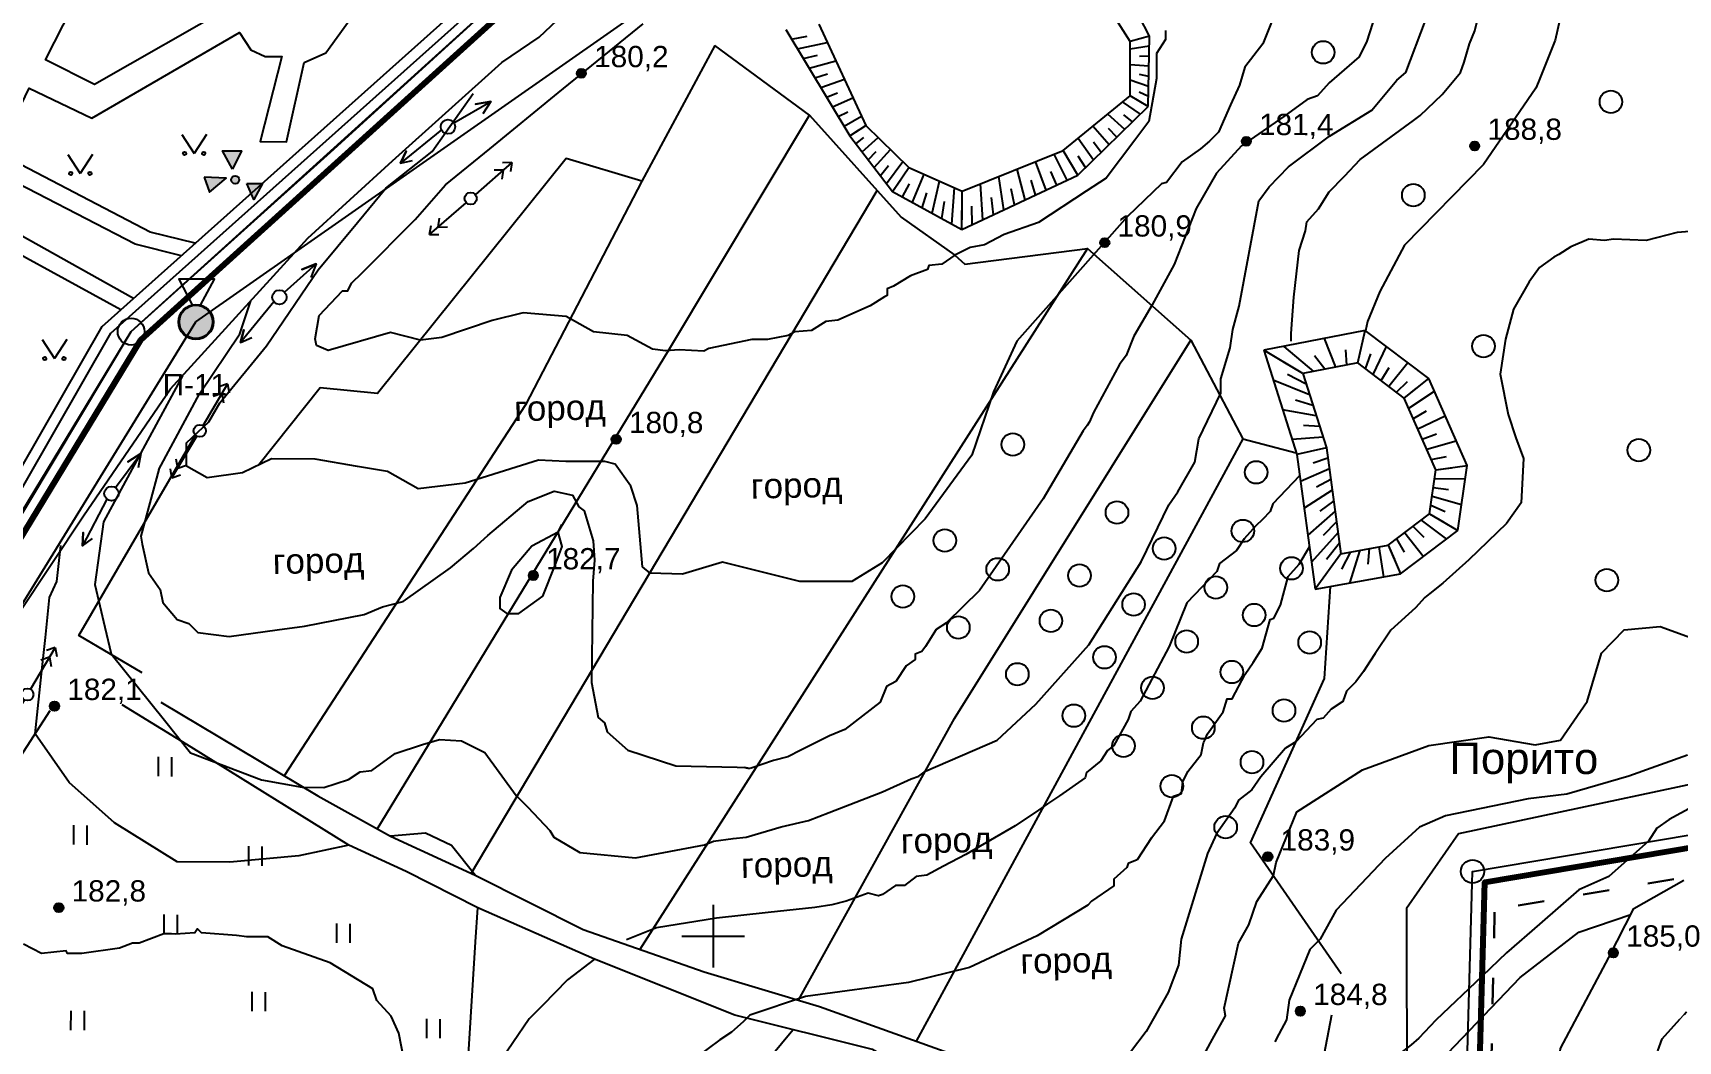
# Model space of a CAD drawing. Header units: millimetres. Extents: x 6243 to 9314, y 4730 to 7085.
# Drawn here: x 6691.4 to 6954, y 6183.3 to 6344.2 of the extents above; entities that cross this region are included whole.
import ezdxf

# ---------------------------------------------------------------- set-up
doc = ezdxf.new("R2010")
doc.units = ezdxf.units.MM
doc.header["$LTSCALE"] = 0.7
doc.linetypes.add('ACAD_ISO02W100', pattern=[15, 12, -3])
doc.linetypes.add('ACAD_ISO03W100', pattern=[30, 12, -18])
for name, color, linetype in [('відм', 14, 'Continuous'), ('горизонталі', 22, 'Continuous'), ('горный отвод', 7, 'Continuous'), ('дерево', 7, 'Continuous'), ('кущ', 7, 'Continuous'), ('Откос', 7, 'Continuous'), ('свердловини', 7, 'Continuous'), ('чорн', 255, 'Continuous')]:
    doc.layers.add(name, color=color, linetype=linetype)
doc.styles.get("Standard").update_dxf_attribs({"font": 'arial.ttf'})

# ---------------------------------------------------------------- blocks, each defined once
blk = doc.blocks.new('1')
at = {"layer": 'чорн', "color": 7, "ltscale": 0.2, "transparency": 33554687}
for p, q in [((5601.51, 1990.78), (5598.6, 1986.67)), ((5594.99, 1981.51), (5597.87, 1985.63))]:
    blk.add_line(p, q, dxfattribs=at)
for points in [[(5601.51, 1990.78), (5600.59, 1990.54)], [(5601.51, 1990.78), (5601.59, 1989.83)], [(5600.83, 1989.82), (5599.91, 1989.58)], [(5600.83, 1989.82), (5600.92, 1988.87)], [(5594.99, 1981.51), (5594.9, 1982.46)], [(5595.66, 1982.47), (5595.57, 1983.42)], [(5595.66, 1982.47), (5596.58, 1982.71)], [(5594.99, 1981.51), (5595.9, 1981.75)]]:
    blk.add_lwpolyline(points, dxfattribs=at)
blk.add_circle((5598.25, 1986.14), 0.633, dxfattribs=at)

msp = doc.modelspace()

# ---------------------------------------------------------------- hatches: boundary and pattern name
at = {"layer": 'відм', "ltscale": 0.2}
h = msp.add_hatch(color=256, dxfattribs=at)
h.dxf.hatch_style = 1
h.paths.add_polyline_path([(6779.67, 6337.74, 1), (6778.2, 6337.74, 1)])
h = msp.add_hatch(color=256, dxfattribs=at)
h.dxf.hatch_style = 1
h.paths.add_polyline_path([(6885.83, 6326.89, 1), (6884.36, 6326.89, 1)])
h = msp.add_hatch(color=32, dxfattribs=at)
h.dxf.hatch_style = 1
h.paths.add_polyline_path([(6922.3, 6326.14, 1), (6920.84, 6326.14, 1)])
h = msp.add_hatch(color=256, dxfattribs=at)
h.dxf.hatch_style = 1
h.paths.add_polyline_path([(6863.23, 6310.7, 1), (6861.77, 6310.7, 1)])
h = msp.add_hatch(color=32, dxfattribs=at)
h.dxf.hatch_style = 1
h.paths.add_polyline_path([(6785.23, 6279.32, 1), (6783.77, 6279.32, 1)])
h = msp.add_hatch(color=32, dxfattribs=at)
h.dxf.hatch_style = 1
h.paths.add_polyline_path([(6772, 6257.57, 1), (6770.53, 6257.57, 1)])
h = msp.add_hatch(color=32, dxfattribs=at)
h.dxf.hatch_style = 1
h.paths.add_polyline_path([(6695.55, 6236.72, 1), (6694.08, 6236.72, 1)])
h = msp.add_hatch(color=32, dxfattribs=at)
h.dxf.hatch_style = 1
h.paths.add_polyline_path([(6889.27, 6212.69, 1), (6887.81, 6212.69, 1)])
h = msp.add_hatch(color=32, dxfattribs=at)
h.dxf.hatch_style = 1
h.paths.add_polyline_path([(6696.24, 6204.55, 1), (6694.77, 6204.56, 1)])
h = msp.add_hatch(color=0, dxfattribs=at)
h.dxf.hatch_style = 1
h.paths.add_polyline_path([(6944.45, 6197.35, 1), (6942.98, 6197.35, 1)])
h = msp.add_hatch(color=32, dxfattribs=at)
h.dxf.hatch_style = 1
h.paths.add_polyline_path([(6894.47, 6188.03, 1), (6893, 6188.03, 1)])
at = {"layer": 'чорн', "ltscale": 0.2}
h = msp.add_hatch(color=256, dxfattribs=at)
h.dxf.hatch_style = 1
h.paths.add_polyline_path([(6715.85, 6324.95, 1), (6715.31, 6324.95, 1)])
h.paths.add_polyline_path([(6718.38, 6324.95, 1), (6718.91, 6324.95, 1)])
h = msp.add_hatch(color=256, dxfattribs=at)
h.dxf.hatch_style = 1
h.paths.add_polyline_path([(6722.23, 6321.01), (6718.72, 6321.17), (6719.54, 6318.79)])
h.paths.add_polyline_path([(6723.26, 6322.43), (6724.66, 6325.35), (6721.65, 6325.35)])
h.paths.add_polyline_path([(6728, 6320.14), (6725.54, 6320.14), (6726.66, 6317.62)])
h.paths.add_polyline_path([(6723.03, 6320.75, 1), (6724.32, 6320.75, 1)])
h = msp.add_hatch(color=256, dxfattribs=at)
h.dxf.hatch_style = 1
h.paths.add_polyline_path([(6697.67, 6321.77, 1), (6697.13, 6321.77, 1)])
h.paths.add_polyline_path([(6700.2, 6321.76, 1), (6700.73, 6321.76, 1)])
at = {"layer": 'чорн', "ltscale": 0.2, "transparency": 33554687}
h = msp.add_hatch(color=1, dxfattribs=at)
h.dxf.hatch_style = 1
h.paths.add_polyline_path([(6720.19, 6298.06, 1), (6714.61, 6298.06, 1)])
at = {"layer": 'чорн', "ltscale": 0.2}
h = msp.add_hatch(color=256, dxfattribs=at)
h.dxf.hatch_style = 1
h.paths.add_polyline_path([(6693.52, 6292.21, 1), (6692.99, 6292.21, 1)])
h.paths.add_polyline_path([(6696.06, 6292.2, 1), (6696.59, 6292.2, 1)])

# ---------------------------------------------------------------- linework, layer by layer
at = {"color": 1, "ltscale": 0.2, "transparency": 33554687}
for p, q in [((6717.4, 6298.06), (6943.9, 6456.64)), ((6582, 6078.37), (6717.4, 6298.06))]:
    msp.add_line(p, q, dxfattribs=at)
at = {"layer": 'відм', "color": 7, "ltscale": 0.2}
for centre in [(6778.93, 6337.74), (6885.1, 6326.89), (6862.5, 6310.7)]:
    msp.add_circle(centre, 0.733, dxfattribs=at)
at = {"layer": 'відм', "color": 32, "ltscale": 0.2}
for centre in [(6921.57, 6326.14), (6784.5, 6279.32), (6771.26, 6257.57), (6694.81, 6236.72), (6888.54, 6212.69), (6695.5, 6204.55), (6893.73, 6188.03)]:
    msp.add_circle(centre, 0.733, dxfattribs=at)
at = {"layer": 'відм', "color": 0, "ltscale": 0.2}
msp.add_circle((6943.71, 6197.35), 0.733, dxfattribs=at)
at = {"layer": 'горизонталі', "color": 32}
for points in [[(6937.19, 6391.59), (6934.08, 6386.41), (6933.87, 6384.75), (6930.54, 6379.98), (6930.95, 6377.28), (6935.91, 6360.26), (6935.9, 6349.68), (6934.44, 6343.04), (6931.73, 6336.41), (6931.32, 6335.37), (6922.98, 6323.18), (6910.36, 6310.33), (6906.42, 6302.89), (6904.44, 6298.14), (6904.14, 6296.65)], [(6892.28, 6294.96), (6892.27, 6296.2), (6892.69, 6302.01), (6893.53, 6309.48), (6894.57, 6312.59), (6894.78, 6314.04), (6896.65, 6316.11), (6898.31, 6318.81), (6900.8, 6321.3), (6903.29, 6323.99), (6911.81, 6330.2), (6912.85, 6331.03), (6916.38, 6334.35), (6919.29, 6337.87), (6919.91, 6339.53), (6920.75, 6342.44), (6921.58, 6344.51), (6922.83, 6349.7), (6921.7, 6363.41), (6922.64, 6377.63), (6924.96, 6382.65)], [(6889.63, 6347.24), (6887.76, 6342.47), (6884.85, 6338.74), (6884.01, 6335.84), (6882.56, 6332.73), (6880.68, 6328.37), (6879.23, 6326.92), (6877.78, 6325.68), (6874.87, 6323.61), (6872.38, 6320.29), (6871.55, 6320.09), (6866.14, 6314.9), (6848.48, 6295.01), (6844.74, 6286.92), (6841.29, 6276.8), (6833.84, 6266.63), (6826.95, 6259.59), (6822.13, 6256.64), (6813.8, 6256.64), (6801.45, 6259.69), (6795.11, 6257.77), (6789.93, 6257.94), (6788.69, 6258.97), (6787.87, 6268.73), (6786.83, 6271.84), (6784.35, 6275.37), (6782.69, 6275.79), (6776.47, 6275.8), (6772.11, 6276.01), (6760.38, 6272.31), (6752.87, 6271.42), (6747.96, 6274.18), (6743.2, 6275), (6736.45, 6276.17), (6729.44, 6276.18), (6724.83, 6273.98), (6719.17, 6273.17), (6715.9, 6275.03), (6715.91, 6278.75), (6719.48, 6282.09), (6721.2, 6285.16), (6728.65, 6294.22), (6736.92, 6306.4), (6743.18, 6313.93), (6747.73, 6319.4), (6755.1, 6325.29), (6761.67, 6334.54)], [(6906.23, 6348.68), (6904.35, 6342.87), (6903.11, 6340.38), (6898.33, 6336.24), (6896.46, 6334.16), (6894.8, 6333.54), (6891.1, 6330.84), (6884.36, 6326.16), (6880.32, 6321.83), (6877.1, 6316.17), (6877.1, 6316.17), (6873.6, 6307.22), (6870.07, 6300.79), (6867.16, 6295.81), (6865.91, 6292.7), (6864.87, 6291.25), (6860.71, 6283.58), (6860.09, 6282.13), (6859.67, 6281.51), (6859.05, 6280.68), (6852.69, 6269.81), (6842.49, 6255.16), (6837.23, 6250), (6835.57, 6248.96), (6833.9, 6246.27), (6833.28, 6245.44), (6832.24, 6245.02), (6832.24, 6244.19), (6830.79, 6243.16), (6829.12, 6240.67), (6827.67, 6239.84), (6826.63, 6237.35), (6821.02, 6233), (6818.53, 6231.97), (6813.97, 6229.69), (6811.89, 6228.65), (6809.61, 6228.04), (6805.87, 6226.79)], [(6715.25, 6289.45), (6702.63, 6266.14), (6701.24, 6256.16), (6702.87, 6249.33), (6703.88, 6245.1), (6712.37, 6234.49), (6716.54, 6229.28), (6727.89, 6224.97), (6734.34, 6223.77), (6737.81, 6223.76), (6741.76, 6225), (6743.62, 6226.25), (6745.49, 6226.45), (6749.23, 6229.14), (6753.59, 6230.59), (6756.29, 6231.42), (6759.81, 6231.21), (6763.55, 6229.33), (6768.52, 6222.48), (6770.38, 6220.61), (6773.91, 6216.87), (6774.53, 6215.83), (6778.67, 6213.34), (6787.59, 6212.5), (6798.59, 6214.56), (6800.05, 6215.18), (6803.16, 6215.59), (6805.23, 6215.8), (6810.84, 6217.45), (6815.2, 6218.48), (6818.52, 6219.73), (6827.03, 6223.03), (6831.6, 6225.1), (6832.84, 6225.52), (6833.88, 6226.35), (6845.33, 6231.31), (6851.49, 6237.03), (6859.94, 6246.51), (6868.31, 6259.74), (6872.73, 6268.84), (6874.18, 6270.91), (6876.89, 6275.68), (6877.51, 6279.41), (6881.05, 6286.67), (6881.05, 6288.95), (6882.51, 6293.93), (6882.93, 6296.83), (6883.97, 6300.57), (6887.1, 6317.37), (6888.77, 6319.65), (6891.82, 6322.83), (6898.36, 6327.69), (6905.17, 6331.87), (6909.12, 6336.64), (6910.57, 6337.88), (6913.7, 6346.18)], [(6872.2, 6344.57), (6872.19, 6343.12), (6870.74, 6340.89), (6870.74, 6336.92), (6869.55, 6330.06), (6867.31, 6327.08), (6862.71, 6320.99), (6859.52, 6318.91), (6851.94, 6313.94), (6846.43, 6312.02), (6843.32, 6310.37), (6841.03, 6309.95), (6838.54, 6308.71), (6836.47, 6307.26), (6834.39, 6307.06), (6834.18, 6306.44), (6831.48, 6305.4), (6828.78, 6303.74), (6827.75, 6303.33), (6827.75, 6302.29), (6827.33, 6302.09), (6825.05, 6300.64), (6819.86, 6298.36), (6817.99, 6298.15), (6815.7, 6296.71), (6813.01, 6296.5), (6811.97, 6295.88), (6808.65, 6295.26), (6806.16, 6295.26), (6799.31, 6293.82), (6798.48, 6293.41), (6794.54, 6293.62), (6792.35, 6293.45), (6790.32, 6293.73), (6786.23, 6295.88), (6780.86, 6296.48), (6776.49, 6298.92), (6769.65, 6299.52), (6764.68, 6298.31), (6756.68, 6295.58), (6753.25, 6295.12), (6748.48, 6296.37), (6738.52, 6293.48), (6736.65, 6294.31), (6736.44, 6295.35), (6737.07, 6299.08), (6740.81, 6303.02), (6741.64, 6303.02), (6742.26, 6304.26), (6743.93, 6305.92), (6752.41, 6314.39), (6757.25, 6319.95), (6764.31, 6325.7), (6775.25, 6334.61), (6788.8, 6345.64)], [(6964.08, 6313.13), (6953.91, 6312.31), (6948.93, 6311.07), (6943.74, 6311.29), (6942.29, 6311.08), (6939.8, 6311.29), (6936.89, 6310.05), (6935.02, 6308.81), (6934.19, 6308.39), (6931.91, 6306.74), (6930.24, 6304.45), (6927.75, 6300.1), (6926.5, 6295.33), (6925.66, 6289.73), (6926.9, 6283.3), (6928.14, 6279.56), (6929.38, 6276.24), (6928.96, 6269.18), (6926.67, 6265.87), (6920.65, 6260.06), (6916.49, 6256.33), (6914.42, 6254.68), (6913.59, 6254.06), (6912.13, 6252.4), (6908.19, 6248.87), (6905.69, 6245.14), (6904.86, 6243.9), (6903.82, 6242.24), (6902.57, 6240.58), (6901.12, 6239.13), (6900.5, 6237.47), (6898.63, 6236.23), (6897.38, 6234.78), (6896.34, 6234.57), (6893.02, 6231.05), (6891.36, 6230.01), (6887.41, 6225.45), (6885.96, 6223.38), (6883.88, 6221.72), (6883.25, 6220.48), (6880.34, 6216.33), (6878.89, 6213.22), (6874.72, 6199.53), (6874.3, 6195.38), (6872.64, 6191.03), (6869.1, 6184.81), (6866.61, 6181.49)], [(6711.49, 6274.5), (6708.6, 6263.84), (6708.81, 6262.6), (6709.84, 6258.03), (6711.71, 6255.33), (6712.12, 6253.26), (6714.4, 6250.56), (6716.26, 6249.93), (6717.72, 6248.48), (6722.69, 6247.85), (6730.37, 6248.88), (6734.73, 6249.49), (6744.28, 6251.35), (6747.18, 6252.59), (6750.5, 6253.42), (6758.06, 6258.81), (6761.72, 6261.91), (6764, 6263.98), (6770.44, 6269.37), (6774.59, 6271.03), (6777.5, 6270.4), (6778.53, 6268.53), (6779.36, 6267.91), (6780.81, 6263.13), (6781.01, 6260.02), (6780.75, 6256.65), (6780.57, 6240.52), (6781.6, 6234.92), (6782.64, 6234.08), (6783.05, 6232.63), (6786.37, 6229.72), (6794.04, 6227.22), (6803.8, 6227), (6805.04, 6226.91), (6805.75, 6226.75), (6805.04, 6226.91)], [(6893.62, 6273.48), (6889.33, 6269.02), (6888.91, 6267.78), (6887.67, 6266.54), (6886.63, 6265.5), (6884.76, 6263.43), (6883.51, 6261.56), (6880.81, 6259.49), (6880.39, 6258.24), (6875.61, 6253.22), (6872.77, 6246.23), (6868.13, 6237.51), (6866.67, 6235.85), (6866.26, 6234.61), (6863.97, 6230.46), (6862.93, 6229.63), (6861.89, 6227.97), (6859.61, 6226.11), (6859.4, 6225.28), (6855.25, 6222.38), (6853.38, 6221.14), (6851.92, 6220.1), (6848.19, 6217.62), (6840.3, 6213.06), (6836.77, 6211.2), (6834.07, 6209.75), (6832.41, 6209.54), (6830.54, 6208.09), (6829.09, 6208.09), (6827.01, 6206.64), (6826.39, 6206.44), (6824.73, 6206.85), (6821.2, 6205.61), (6818.92, 6204.99), (6816.22, 6204.58), (6808.75, 6203.76), (6800.5, 6202.85), (6790.95, 6201.32), (6786.13, 6199.43)], [(6775.22, 6264.52), (6771.02, 6262.25), (6767.78, 6258.41), (6765.91, 6254.08), (6765.91, 6252.29), (6767.01, 6251.53), (6768.94, 6251.53), (6772.8, 6254.27), (6774.73, 6259.22), (6775.89, 6262.19), (6775.22, 6264.52), (6775.83, 6265.71)], [(6741.8, 6214.53), (6733.82, 6212.81), (6722.83, 6211.84), (6714.38, 6211.85), (6704.4, 6218.1), (6697.18, 6224.53), (6691.74, 6232.28), (6692.85, 6242.87), (6693.36, 6247.66), (6694.03, 6254.05), (6695.19, 6256.61), (6695.84, 6262.36)], [(6869.97, 6215.72), (6872.05, 6218.42), (6873.5, 6222.36), (6874.75, 6222.77), (6874.96, 6224.64), (6875.79, 6226.3), (6877.87, 6228.99), (6878.29, 6230.86), (6878.5, 6231.27), (6878.91, 6232.31), (6881.41, 6235.83), (6882.03, 6237.91), (6882.86, 6237.91), (6884.94, 6241.85), (6886.19, 6243.71), (6887.64, 6245.99), (6888.89, 6250.56), (6889.51, 6250.76), (6890.55, 6252.84), (6891.8, 6257.4), (6893.56, 6259.37), (6895.18, 6262.13)], [(6878.02, 6180.44), (6879.68, 6183.55), (6881.76, 6187.28), (6881.56, 6188.53), (6883.85, 6198.9), (6885.51, 6201.8), (6886.76, 6205.54), (6889.47, 6209.68), (6889.88, 6211.76), (6893.15, 6219.84), (6903.65, 6226.53), (6914.27, 6230.44), (6923.84, 6231.81), (6931.21, 6230.56), (6935.27, 6231.27), (6939.51, 6237.46), (6941.81, 6245.2), (6945.45, 6248.93), (6951.19, 6249.45), (6956.02, 6247.67)], [(6955.56, 6228.91), (6946.16, 6225.53), (6936.26, 6222.68), (6930.11, 6221.91), (6916.88, 6219.22), (6912.75, 6217.42), (6907.27, 6212.39), (6899.47, 6204.17), (6896.92, 6199.51), (6895.26, 6197.85), (6891.93, 6189.76), (6891.51, 6186.65), (6890.27, 6184.37), (6889.64, 6183.12)], [(6869.97, 6215.72), (6867.68, 6212.2), (6866.23, 6211.58), (6866.02, 6210.95), (6863.95, 6209.09), (6863.94, 6208.05), (6860.41, 6205.57), (6859.79, 6204.95), (6851.69, 6200.04), (6840.88, 6195), (6831.17, 6192.6), (6814.72, 6190.35), (6805.82, 6187.37), (6804.79, 6186.34), (6802.92, 6184.68), (6801.05, 6183.44), (6795.44, 6179.29)], [(6781.05, 6196.31), (6776.71, 6193.02), (6772.72, 6188.95), (6770.6, 6186.78), (6765.41, 6179.13), (6756.79, 6172.05), (6754.59, 6168.35), (6756.2, 6173.83), (6760.94, 6181.07), (6762.06, 6199.12), (6762.39, 6204.53)], [(6916.09, 6180.08), (6928.81, 6193.39), (6938.17, 6200.62), (6946.47, 6203.44)], [(6750.62, 6180.18), (6749.8, 6184.53), (6748.56, 6187.23), (6746.28, 6189.73), (6745.66, 6191.59), (6738.82, 6195.75), (6731.14, 6198.46), (6728.86, 6199.91), (6725.54, 6199.92), (6723.88, 6200.13), (6718.28, 6200.55), (6717.66, 6201.17), (6717.24, 6200.55), (6714.13, 6200.34), (6713.51, 6200.35), (6712.26, 6200.35), (6708.32, 6198.9), (6707.28, 6198.9), (6705.21, 6198.07), (6699.19, 6197.25), (6696.91, 6197.25), (6696.7, 6197.67), (6692.76, 6197.26), (6689.85, 6198.71)]]:
    msp.add_lwpolyline(points, dxfattribs=at)
at = {"layer": 'горизонталі', "color": 22}
for points in [[(6711.49, 6274.5), (6717.98, 6286.6), (6724.4, 6296.17), (6726.18, 6301.44)], [(6966.16, 6217.7), (6962.19, 6220.66), (6956.34, 6220.67), (6952.59, 6218.64), (6950.65, 6217.22), (6949.3, 6215.18), (6942.96, 6209.53), (6938.22, 6207.41), (6931.93, 6201.94), (6926.65, 6197.33), (6922.77, 6193.63), (6915.37, 6186.62), (6912.67, 6183.72), (6911.43, 6182.68), (6909.56, 6181.23), (6908.73, 6179.99), (6907.27, 6178.12), (6905.61, 6176.05)], [(6761.99, 6209.74), (6758.19, 6214.5), (6754.05, 6216.45), (6748.45, 6215.95)]]:
    msp.add_lwpolyline(points, dxfattribs=at)
at = {"layer": 'горный отвод', "color": 7, "ltscale": 0.2}
for points in [[(6920.99, 5597.24), (6918.57, 5727.75), (6921.2, 5779.95), (6861.62, 5921.06), (6818.67, 5957.18), (6574.79, 6074.63), (6708.61, 6295.21), (6826.26, 6401.67), (6833.8, 6396.61), (7051.54, 6540.28), (7160.22, 6601.81), (7192.29, 6603.48), (7213.58, 6592.73), (7445.46, 6392.76), (7810.88, 6317.34), (7811.33, 6268.71), (8210.3, 6210.63), (8208.53, 6196.59), (8208.57, 6196.32)], [(6920.99, 5597.24), (6918.58, 5727.75), (6921.21, 5779.95), (6861.62, 5921.06), (6818.67, 5957.19), (6574.8, 6074.63), (6708.61, 6295.21), (6826.26, 6401.67), (6833.8, 6396.61), (7051.54, 6540.27), (7160.22, 6601.81), (7192.29, 6603.48), (7213.58, 6592.73), (7445.46, 6392.75), (7810.88, 6317.34), (7811.33, 6268.7), (8210.3, 6210.62), (8208.53, 6196.59), (8208.57, 6196.32)], [(6920.99, 5597.24), (6918.58, 5727.75), (6921.21, 5779.95), (6861.62, 5921.06), (6818.67, 5957.19), (6574.8, 6074.63), (6708.61, 6295.21), (6826.26, 6401.67), (6833.8, 6396.61), (7051.54, 6540.27), (7160.22, 6601.81), (7192.29, 6603.48), (7213.58, 6592.73), (7445.46, 6392.75), (7810.88, 6317.34), (7811.33, 6268.7), (8210.3, 6210.62), (8208.53, 6196.59), (8208.57, 6196.32)], [(6920.99, 5597.24), (6918.58, 5727.75), (6921.21, 5779.95), (6861.62, 5921.06), (6818.67, 5957.19), (6574.8, 6074.63), (6708.62, 6295.21), (6826.26, 6401.67), (6833.8, 6396.61), (7051.54, 6540.27), (7160.22, 6601.81), (7192.29, 6603.48), (7213.58, 6592.73), (7445.46, 6392.75), (7810.87, 6317.34), (7811.33, 6268.7), (8210.29, 6210.62), (8208.53, 6196.59), (8208.57, 6196.32)], [(6918.96, 5598.23), (6916.57, 5727.78), (6919.17, 5779.59), (6859.96, 5919.83), (6817.57, 5955.48), (6571.93, 6073.78), (6707.05, 6296.51), (6826.08, 6404.22), (6833.81, 6399.02), (7050.49, 6541.99)], [(7101.75, 5118.13), (6763.7, 5216.95), (6669.54, 5363.81), (6703.57, 5437.88), (6904.12, 5595.57), (6921.23, 6210.33), (7090.25, 6238.81), (7199.86, 6190.22), (7293.11, 6086.23), (7361.1, 6123.46), (7378.12, 6087.96), (7340.09, 6060.82), (7338.46, 5566.72), (7475, 5378.32), (7101.75, 5118.13)]]:
    msp.add_lwpolyline(points, dxfattribs=at)
at = {"layer": 'горный отвод', "color": 2, "lineweight": 200, "ltscale": 0.2}
msp.add_lwpolyline([(6920.99, 5597.24), (6918.57, 5727.75), (6921.2, 5779.95), (6861.62, 5921.06), (6818.67, 5957.18), (6574.79, 6074.63), (6708.61, 6295.21), (6826.26, 6401.68), (6833.8, 6396.61), (7051.54, 6540.28), (7160.22, 6601.81), (7192.29, 6603.48), (7213.58, 6592.73), (7445.46, 6392.76), (7810.88, 6317.34), (7811.34, 6268.71), (8210.3, 6210.63), (8208.53, 6196.59), (8208.57, 6196.32)], dxfattribs=at)
at = {"layer": 'горный отвод', "color": 1, "lineweight": 200, "ltscale": 0.2}
msp.add_lwpolyline([(7101.39, 5120.34), (6764.99, 5218.68), (6671.84, 5363.97), (6705.21, 5436.59), (6906.11, 5594.56), (6923.21, 6208.61), (7089.99, 6236.71), (7198.64, 6188.54), (7292.67, 6083.68), (7360.2, 6120.66), (7375.56, 6088.62), (7338.07, 6061.87), (7336.43, 5566.06), (7472.15, 5378.8)], close=True, dxfattribs=at)
at = {"layer": 'горный отвод', "color": 7, "ltscale": 0.2}
msp.add_circle((6921.23, 6210.33), 1.85, dxfattribs=at)
at = {"layer": 'дерево', "color": 7, "ltscale": 0.2}
for centre in [(6897.36, 6341.09), (6943.32, 6333.19), (6911.77, 6318.3), (6922.97, 6294.19), (6847.82, 6278.49), (6947.77, 6277.59), (6886.69, 6274.05), (6864.45, 6267.62), (6836.96, 6263.18), (6884.56, 6264.69), (6871.99, 6261.88), (6845.41, 6258.57), (6892.33, 6258.72), (6858.47, 6257.58), (6880.23, 6255.67), (6942.68, 6256.85), (6830.26, 6254.23), (6867.11, 6252.94), (6853.91, 6250.34), (6886.35, 6251.27), (6839.13, 6249.27), (6875.58, 6247.05), (6895.22, 6246.87), (6862.46, 6244.52), (6882.8, 6242.17), (6848.55, 6241.81), (6870.11, 6239.66), (6857.58, 6235.21), (6891.12, 6236.04), (6878.24, 6233.28), (6865.51, 6230.39), (6886.01, 6227.78), (6873.2, 6223.95), (6881.81, 6217.42)]:
    msp.add_circle(centre, 1.8, dxfattribs=at)
at = {"layer": 'кущ', "ltscale": 0.2}
msp.add_circle((6707.05, 6296.51), 2.14, dxfattribs=at)
at = {"layer": 'Откос', "color": 7, "ltscale": 0.2}
for p, q in [((6812.5, 6343.21), (6815, 6343.67)), ((6869.63, 6343.69), (6866.56, 6342.84)), ((6869.63, 6343.69), (6868.09, 6343.26)), ((6813.43, 6341.66), (6818.2, 6342.67)), ((6869.6, 6342.08), (6866.56, 6341.6)), ((6814.36, 6340.12), (6816.62, 6340.66)), ((6815.29, 6338.58), (6819.57, 6339.73)), ((6869.55, 6338.86), (6866.55, 6339.12)), ((6869.58, 6340.47), (6868.07, 6340.42)), ((6816.22, 6337.03), (6818.23, 6337.64)), ((6817.15, 6335.49), (6820.94, 6336.79)), ((6869.5, 6335.64), (6866.55, 6336.64)), ((6869.52, 6337.25), (6868.04, 6337.57)), ((6818.08, 6333.94), (6819.85, 6334.63)), ((6819.01, 6332.4), (6822.3, 6333.85)), ((6868.2, 6331.21), (6865.36, 6333.19)), ((6869.44, 6332.43), (6866.55, 6334.16)), ((6869.44, 6332.43), (6868, 6333.29)), ((6869.47, 6334.03), (6868.01, 6334.72)), ((6819.94, 6330.85), (6821.47, 6331.62)), ((6820.87, 6329.31), (6823.67, 6330.91)), ((6865.7, 6328.77), (6862.98, 6331.25)), ((6866.95, 6329.99), (6865.56, 6331.11)), ((6821.8, 6327.76), (6824.36, 6329.44)), ((6821.8, 6327.76), (6823.08, 6328.6)), ((6863.2, 6326.34), (6860.61, 6329.31)), ((6864.45, 6327.56), (6863.12, 6328.92)), ((6822.78, 6326.5), (6824.06, 6327.49)), ((6823.75, 6325.23), (6826.32, 6327.52)), ((6824.73, 6323.96), (6826.01, 6325.26)), ((6825.7, 6322.7), (6828.28, 6325.6)), ((6858.2, 6321.47), (6855.86, 6325.42)), ((6860.7, 6323.9), (6858.23, 6327.36)), ((6861.95, 6325.12), (6860.68, 6326.73)), ((6826.67, 6321.43), (6827.97, 6323.03)), ((6827.65, 6320.16), (6830.24, 6323.68)), ((6828.62, 6318.9), (6831.22, 6322.72)), ((6853.14, 6319.11), (6851.47, 6323.65)), ((6856.51, 6320.68), (6854.4, 6324.83)), ((6858.2, 6321.47), (6857.03, 6323.45)), ((6859.45, 6322.69), (6858.25, 6324.54)), ((6828.62, 6318.9), (6829.92, 6320.81)), ((6830.2, 6318.03), (6831.32, 6320.1)), ((6831.78, 6317.16), (6833.66, 6321.63)), ((6834.93, 6315.42), (6836.09, 6320.55)), ((6843.04, 6314.38), (6842.68, 6320.11)), ((6846.41, 6315.96), (6845.61, 6321.29)), ((6849.78, 6317.53), (6848.54, 6322.47)), ((6851.46, 6318.32), (6850.73, 6320.69)), ((6854.83, 6319.89), (6853.88, 6322.07)), ((6833.36, 6316.29), (6834.12, 6318.69)), ((6838.09, 6313.68), (6838.53, 6319.47)), ((6839.67, 6312.81), (6839.75, 6318.93)), ((6844.72, 6315.17), (6844.43, 6317.93)), ((6848.09, 6316.74), (6847.58, 6319.31)), ((6836.51, 6314.55), (6836.91, 6317.28)), ((6839.67, 6312.81), (6839.71, 6315.87)), ((6841.35, 6313.59), (6841.29, 6316.56))]:
    msp.add_line(p, q, dxfattribs=at)
at = {"layer": 'Откос', "color": 7}
for p, q in [((6902.9, 6291.51), (6904.1, 6296.68)), ((6902.9, 6291.51), (6904.1, 6296.68)), ((6895.89, 6290.15), (6891.13, 6294.16)), ((6899.4, 6290.83), (6897.61, 6295.42)), ((6905.38, 6289.64), (6907.48, 6294.12)), ((6894.14, 6289.81), (6887.89, 6293.53)), ((6894.14, 6289.81), (6891.01, 6291.67)), ((6897.65, 6290.49), (6896.01, 6292.64)), ((6901.15, 6291.17), (6901, 6293.61)), ((6904.14, 6290.58), (6904.97, 6292.99)), ((6907.85, 6287.78), (6910.87, 6291.57)), ((6895.21, 6286.43), (6889.39, 6288.78)), ((6894.68, 6288.12), (6891.66, 6289.64)), ((6906.62, 6288.71), (6907.9, 6290.78)), ((6909.09, 6286.84), (6910.83, 6288.57)), ((6910.33, 6285.91), (6914.26, 6289.02)), ((6910.33, 6285.91), (6912.29, 6287.46)), ((6911.05, 6284.27), (6915.13, 6287.03)), ((6896.28, 6283.05), (6890.89, 6284.03)), ((6895.75, 6284.74), (6892.94, 6285.57)), ((6911.77, 6282.63), (6913.88, 6283.84)), ((6896.82, 6281.36), (6894.23, 6281.51)), ((6912.49, 6281), (6916.87, 6283.06)), ((6897.35, 6279.67), (6892.4, 6279.29)), ((6897.89, 6277.98), (6893.15, 6276.91)), ((6897.89, 6277.98), (6895.52, 6277.45)), ((6913.2, 6279.36), (6915.47, 6280.22)), ((6913.92, 6277.72), (6918.61, 6279.1)), ((6898.12, 6276.29), (6895.78, 6275.52)), ((6914.64, 6276.08), (6917.06, 6276.6)), ((6898.36, 6274.6), (6893.74, 6272.61)), ((6898.59, 6272.9), (6896.31, 6271.68)), ((6915.16, 6273.03), (6920.05, 6273.05)), ((6915.36, 6274.44), (6920.35, 6275.13)), ((6915.36, 6274.44), (6917.85, 6274.79)), ((6898.82, 6271.21), (6894.33, 6268.31)), ((6914.77, 6270.22), (6919.47, 6268.89)), ((6914.96, 6271.63), (6917.36, 6271.3)), ((6899.29, 6267.83), (6894.93, 6264)), ((6899.05, 6269.52), (6896.84, 6267.84)), ((6914.57, 6268.81), (6916.87, 6267.81)), ((6899.52, 6266.13), (6897.37, 6263.99)), ((6911.72, 6265.41), (6913.47, 6263.7)), ((6913.04, 6266.4), (6917.05, 6263.36)), ((6914.37, 6267.4), (6918.88, 6264.74)), ((6914.37, 6267.4), (6916.63, 6266.07)), ((6899.75, 6264.44), (6895.52, 6259.7)), ((6899.99, 6262.75), (6897.9, 6260.15)), ((6907.74, 6262.41), (6909.73, 6257.85)), ((6907.74, 6262.41), (6908.74, 6260.13)), ((6909.07, 6263.41), (6910.31, 6261.32)), ((6910.39, 6264.41), (6913.39, 6260.61)), ((6900.22, 6261.06), (6896.11, 6255.39)), ((6900.22, 6261.06), (6896.11, 6255.39)), ((6901.72, 6261.33), (6900.28, 6258.61)), ((6903.23, 6261.6), (6901.56, 6256.38)), ((6904.73, 6261.87), (6904.51, 6259.37)), ((6906.24, 6262.14), (6907.01, 6257.36))]:
    msp.add_line(p, q, dxfattribs=at)
at = {"layer": 'свердловини', "color": 5, "linetype": 'ACAD_ISO03W100', "lineweight": 30, "ltscale": 0.5}
for p, q in [((7077.61, 6230.14), (6922.38, 6203.86)), ((6924.75, 6203.86), (6915.37, 5780.04))]:
    msp.add_line(p, q, dxfattribs=at)
at = {"layer": 'чорн', "color": 7, "ltscale": 0.2}
for p, q in [((6869.63, 6343.69), (6861.59, 6359.26)), ((6866.56, 6342.84), (6857.87, 6356.64)), ((6811.56, 6344.75), (6821.8, 6327.76)), ((6816.83, 6345.6), (6824.36, 6329.44)), ((6869.44, 6332.43), (6869.63, 6343.69)), ((6866.55, 6334.16), (6866.56, 6342.84)), ((6855.86, 6325.42), (6866.55, 6334.16)), ((6858.2, 6321.47), (6869.44, 6332.43)), ((6824.36, 6329.44), (6831.22, 6322.72)), ((6821.8, 6327.76), (6828.62, 6318.9)), ((6839.75, 6318.93), (6855.86, 6325.42)), ((6831.22, 6322.72), (6839.75, 6318.93)), ((6839.67, 6312.81), (6858.2, 6321.47)), ((6828.62, 6318.9), (6839.67, 6312.81))]:
    msp.add_line(p, q, dxfattribs=at)
at = {"layer": 'чорн', "color": 7}
for p, q in [((6904.1, 6296.68), (6887.89, 6293.53)), ((6914.26, 6289.02), (6904.1, 6296.68)), ((6887.89, 6293.53), (6893.15, 6276.91)), ((6902.9, 6291.51), (6894.14, 6289.81)), ((6910.33, 6285.91), (6902.9, 6291.51)), ((6894.14, 6289.81), (6897.89, 6277.98)), ((6920.35, 6275.13), (6914.26, 6289.02)), ((6915.36, 6274.44), (6910.33, 6285.91)), ((6897.89, 6277.98), (6900.22, 6261.06)), ((6893.15, 6276.91), (6896.11, 6255.39)), ((6914.37, 6267.4), (6915.36, 6274.44)), ((6918.88, 6264.74), (6920.35, 6275.13)), ((6907.74, 6262.41), (6914.37, 6267.4)), ((6900.22, 6261.06), (6907.74, 6262.41)), ((6909.73, 6257.85), (6918.88, 6264.74)), ((6896.11, 6255.39), (6909.73, 6257.85))]:
    msp.add_line(p, q, dxfattribs=at)
at = {"layer": 'чорн', "color": 1, "lineweight": 0, "ltscale": 0.2}
for p, q in [((7089.99, 6236.71), (6923.21, 6208.61)), ((6923.21, 6208.61), (6906.11, 5594.56))]:
    msp.add_line(p, q, dxfattribs=at)
at = {"layer": 'чорн', "color": 7, "ltscale": 0.2, "transparency": 33554687}
for p, q in [((6799.99, 6204.99), (6799.99, 6194.99)), ((6794.99, 6199.99), (6804.99, 6199.99))]:
    msp.add_line(p, q, dxfattribs=at)
at = {"layer": 'чорн', "ltscale": 0.2, "transparency": 33554687}
for q in [(6794.99, 6199.99), (6799.99, 6199.99)]:
    msp.add_line((6794.99, 6199.99), q, dxfattribs=at)
at = {"layer": 'чорн', "color": 7, "lineweight": 0, "ltscale": 0.2}
for p, q in [((6951.48, 6183.62), (6955.39, 6187.92)), ((6947.43, 6171.75), (6951.48, 6183.62))]:
    msp.add_line(p, q, dxfattribs=at)
at = {"layer": 'чорн', "color": 7}
for points in [[(6560.51, 6120.25), (6588.47, 6106.78), (6627.63, 6171.91), (6679.34, 6257.08), (6702.44, 6297.35), (6824.74, 6406.63)], [(6559.76, 6118.7), (6589.14, 6104.54), (6629.11, 6171.02), (6680.83, 6256.2), (6703.8, 6296.25), (6825.89, 6405.34)], [(6591.36, 6103.32), (6707.05, 6296.51), (6739.42, 6325.66), (6786.59, 6368.58), (6824.69, 6403.08)], [(6723.48, 6398.61), (6727.07, 6396.23), (6732.97, 6367.88), (6728.91, 6364.15), (6725.29, 6358.52), (6724.3, 6355.32), (6723.6, 6348.74), (6701.22, 6335.94), (6693.4, 6339.88), (6713.22, 6378.9), (6723.48, 6398.61)], [(6683.91, 6243.79), (6699.43, 6267.11), (6713.36, 6287.39), (6735.27, 6311.41), (6748.77, 6323.77), (6766.22, 6339.49), (6772.2, 6343.5), (6777.96, 6348.93), (6785.57, 6352.82), (6795.97, 6359.17), (6807.62, 6364.93), (6823.53, 6378.99), (6827.48, 6371.58)], [(6717.27, 6310.61), (6710.09, 6312.37), (6685.79, 6325.07), (6690.76, 6335.35), (6700.77, 6330.57), (6724.34, 6344.26), (6726.17, 6341.48), (6728.46, 6340.43), (6731.13, 6340.43), (6727.66, 6326.84), (6731.86, 6326.83), (6734.7, 6339.45), (6738.13, 6341.03), (6741.74, 6346.02), (6744.91, 6354.66), (6745.67, 6361.99), (6779.49, 6373.28), (6782.17, 6368.59)], [(6800.23, 6342.19), (6788.58, 6320.53), (6770.03, 6284.84), (6731.47, 6225.6)], [(6746.35, 6217.11), (6792.84, 6293.49), (6815.34, 6331.04), (6800.23, 6342.19)], [(6815.34, 6331.04), (6830, 6314.79), (6838.54, 6308.71), (6840.15, 6307.26), (6859.75, 6309.79), (6876.26, 6295.16), (6884.56, 6279.41), (6893.06, 6277.18)], [(6715.07, 6308.63), (6707.71, 6310.46), (6684.17, 6322.59)], [(6788.58, 6320.53), (6776.5, 6324.15), (6746.41, 6286.61), (6737.21, 6287.53), (6727.44, 6275.22)], [(6761.36, 6210.03), (6826.16, 6319.04)], [(6707.43, 6301.81), (6680.68, 6316.77), (6643.73, 6261.82), (6669.39, 6240.7)], [(6679.11, 6314.42), (6705.43, 6300.03)], [(6859.75, 6309.79), (6788.28, 6197.89)], [(6813.61, 6189.77), (6838.53, 6234.76), (6876.26, 6295.16)], [(6708.8, 6242.03), (6698.71, 6248.01), (6717.36, 6280.11)], [(6884.56, 6279.41), (6832.38, 6183.26)], [(6694.08, 6235.99), (6661.07, 6184.89)], [(6873.7, 6049.12), (6876.2, 6053.23), (6880.17, 6135.34), (6888.69, 6156.48), (6846.89, 6174.74), (6828.64, 6180.03), (6825.4, 6181.91), (6803.46, 6187.38), (6781.05, 6196.31), (6762.39, 6204.53), (6750.97, 6210.31), (6741.8, 6214.53), (6716.64, 6230.15), (6705.64, 6236.95)], [(6711.8, 6237.36), (6736.85, 6222.38), (6748.45, 6215.95), (6761.99, 6209.74), (6779.22, 6201.05), (6798.55, 6194.3), (6816.97, 6188.75), (6838.21, 6181.19), (6857.88, 6174.9), (6882.07, 6164.44), (6891.42, 6159.26), (6894.92, 6167.46), (6898.78, 6187.43)], [(6765.95, 6112.92), (6784.05, 6141.8), (6797.98, 6167.28), (6812.72, 6185.07)]]:
    msp.add_lwpolyline(points, dxfattribs=at)
at = {"layer": 'чорн', "color": 7, "ltscale": 0.2}
for points in [[(6758.59, 6329.85), (6764.49, 6333.24), (6762.05, 6332.84), (6764.49, 6333.24), (6763.18, 6331.27)], [(6715.15, 6327.99), (6717.11, 6324.95)], [(6719.08, 6327.99), (6717.11, 6324.95)], [(6756.6, 6328.71), (6750.05, 6323.42), (6750.98, 6325.3), (6750.05, 6323.42), (6751.98, 6323.85)], [(6723.26, 6322.43), (6721.65, 6325.35), (6724.66, 6325.35), (6723.26, 6322.43)], [(6696.97, 6324.81), (6698.93, 6321.77)], [(6700.9, 6324.81), (6698.93, 6321.77)], [(6718.72, 6321.17), (6719.54, 6318.79), (6722.23, 6321.01), (6718.72, 6321.17)], [(6725.54, 6320.14), (6728, 6320.14), (6726.66, 6317.62), (6725.54, 6320.14)], [(6731.54, 6302.82), (6736.61, 6307.34), (6734.31, 6306.45), (6736.61, 6307.34), (6735.74, 6305.15)], [(6729.83, 6301.29), (6724.51, 6294.76), (6725.02, 6296.8), (6724.51, 6294.76), (6726.3, 6295.58)], [(7050.93, 6297.9), (7027.87, 6239.55), (6918.97, 6216.32), (6910.66, 6204.42), (6911.6, 5663.07), (7005.23, 5664.36)], [(6692.83, 6295.25), (6694.79, 6292.21)], [(6696.76, 6295.25), (6694.79, 6292.21)], [(6704.55, 6271.62), (6708.62, 6277.07), (6706.54, 6275.73), (6708.62, 6277.07), (6708.2, 6274.74)], [(6703.18, 6269.78), (6699.27, 6262.32), (6699.37, 6264.42), (6699.27, 6262.32), (6700.86, 6263.48)], [(6900.25, 6193.98), (6885.79, 6214.88), (6897.61, 6241.13), (6898.55, 6255.84)], [(6711.38, 6228.61), (6711.37, 6225.54)], [(6713.51, 6228.58), (6713.51, 6225.51)], [(6697.86, 6217.71), (6697.86, 6214.63)], [(6700, 6217.67), (6699.99, 6214.6)], [(6725.78, 6214.35), (6725.78, 6211.28)], [(6727.92, 6214.32), (6727.92, 6211.25)], [(6712.27, 6203.45), (6712.26, 6200.38)], [(6714.4, 6203.42), (6714.4, 6200.34)], [(6739.85, 6202.02), (6739.85, 6198.95)], [(6741.99, 6201.99), (6741.99, 6198.92)], [(6726.34, 6191.12), (6726.33, 6188.05)], [(6728.47, 6191.09), (6728.47, 6188.02)], [(6697.4, 6188.09), (6697.39, 6185.02)], [(6699.53, 6188.06), (6699.53, 6184.98)], [(6754.19, 6186.8), (6754.19, 6183.73)], [(6756.33, 6186.77), (6756.33, 6183.7)]]:
    msp.add_lwpolyline(points, dxfattribs=at)
at = {"layer": 'чорн', "color": 7, "ltscale": 0.2, "transparency": 33554687}
msp.add_lwpolyline([(6718.14, 6300.74), (6720.34, 6304.89), (6714.67, 6304.9), (6716.77, 6300.77)], dxfattribs=at)
at = {"layer": 'чорн', "color": 7, "ltscale": 0.5}
msp.add_lwpolyline([(6925.98, 5989.28), (6924.89, 6008.53), (6923.99, 6015.59), (6925.19, 6041.95), (6922.79, 6047.28), (6922.82, 6071.5), (6925.2, 6103.21), (6933.1, 6117.26), (6937.08, 6127.31), (6936.02, 6134.61), (6936.03, 6146.61), (6934.81, 6154.16), (6933.5, 6165.1), (6935.27, 6182.07), (6942.98, 6196.62), (6946.99, 6204.42), (6954.95, 6208.96)], dxfattribs=at)
at = {"layer": 'чорн', "color": 7, "linetype": 'ACAD_ISO02W100', "ltscale": 0.5}
msp.add_lwpolyline([(6941.22, 5641.49), (6946.52, 5656.52), (6952.65, 5687.87), (6952.65, 5693.57), (6948.25, 5733.13), (6945.1, 5752.51), (6953.57, 5784.44), (6945.27, 5799.62), (6938.58, 5815.85), (6936.84, 5827.54), (6936.87, 5853.5), (6942.78, 5878.82), (6942.81, 5907.53), (6945.92, 5935.9), (6945.95, 5967.45), (6944.57, 5994.06), (6944.64, 6055.45), (6945.32, 6083.89), (6944.56, 6117.25), (6946.4, 6127.46), (6945.16, 6148.2), (6947.43, 6171.75), (6951.48, 6183.62), (6955.39, 6187.92)], dxfattribs=at)
at = {"layer": 'чорн', "color": 7, "ltscale": 0.2}
for centre, radius in [((6757.63, 6329.22), 1.15), ((6715.58, 6324.95), 0.266), ((6718.64, 6324.95), 0.266), ((6697.4, 6321.77), 0.266), ((6700.46, 6321.76), 0.266), ((6723.67, 6320.75), 0.641), ((6730.73, 6302), 1.15), ((6717.4, 6298.06), 2.65), ((6693.26, 6292.21), 0.266), ((6696.32, 6292.2), 0.266), ((6703.92, 6270.66), 1.15)]:
    msp.add_circle(centre, radius, dxfattribs=at)
at = {"layer": 'чорн', "color": 7, "ltscale": 0.2, "transparency": 33554687}
msp.add_circle((6717.4, 6298.06), 2.79, dxfattribs=at)

# ---------------------------------------------------------------- block references
at = {"layer": 'чорн'}
for p, xscale, yscale, zscale, rotation in [((15851.4, 7266.65), 1.538607385635957, 1.538607385635957, 1.538607385635957, 166.4257540270449), ((15063.7, 10006.3), 1.538607385635958, 1.538607385635958, 1.538607385635958, 184.5230255519699), ((15036.18, 9964.21), 1.538607385635958, 1.538607385635958, 1.538607385635958, 184.5230255519699)]:
    msp.add_blockref('1', p, dxfattribs=dict(at, xscale=xscale, yscale=yscale, zscale=zscale, rotation=rotation))

# ---------------------------------------------------------------- texts
at = {"color": 1, "ltscale": 0.2, "transparency": 33554687, "insert": (6712.09, 6289.74), "char_height": 3.4, "attachment_point": 1}
msp.add_mtext_dynamic_manual_height_columns('П-11', width=29.6861, gutter_width=12.5, heights=[0], dxfattribs=at)
at = {"layer": 'чорн', "color": 7, "ltscale": 0.2, "attachment_point": 1}
for s, width, insert, char_height, rotation in [('180,2', 2.4374, (6780.98, 6342.13), 3.4, 359.9325), ('181,4', 2.4374, (6887.14, 6331.28), 3.4, 359.9325), ('180,9', 2.4374, (6864.54, 6315.09), 3.4, 359.9325), ('город', 14.6937, (6768.15, 6286.22), 4, 1.1142), ('город', 14.6937, (6805.95, 6273.85), 4, 1.1142), ('город', 14.6937, (6729.61, 6261.81), 4, 1.1142), ('Порито', 3.2084, (6917.54, 6230.91), 5, 359.9325), ('город', 14.6937, (6829.89, 6217.19), 4, 1.1142), ('город', 14.6937, (6804.38, 6213.3), 4, 1.1142), ('185,0', 2.4374, (6945.76, 6201.74), 3.4, 359.9325), ('город', 14.6937, (6848.98, 6198.02), 4, 1.1142)]:
    msp.add_mtext_dynamic_manual_height_columns(s, width=width, gutter_width=12.5, heights=[0], dxfattribs=dict(at, insert=insert, char_height=char_height, rotation=rotation))
at = {"layer": 'чорн', "color": 32, "ltscale": 0.2, "char_height": 3.4, "attachment_point": 1, "rotation": 359.9325}
for s, insert in [('188,8', (6923.61, 6330.53)), ('180,8', (6786.54, 6283.71)), ('182,7', (6773.31, 6261.96)), ('182,1', (6696.86, 6241.11)), ('183,9', (6890.58, 6217.08)), ('182,8', (6697.55, 6208.94)), ('184,8', (6895.78, 6192.42))]:
    msp.add_mtext_dynamic_manual_height_columns(s, width=2.4374, gutter_width=12.5, heights=[0], dxfattribs=dict(at, insert=insert))

doc.saveas('drawing.dxf')
